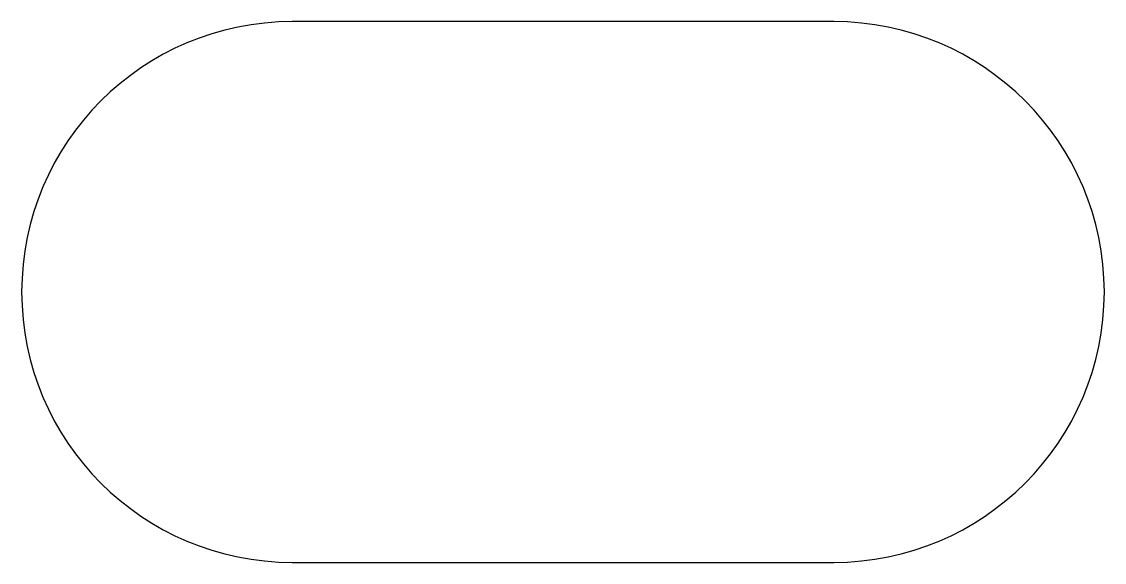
# Model space of a CAD drawing. Header units: millimetres. Extents: x 0 to 100, y 0 to 50.
import ezdxf

# ---------------------------------------------------------------- set-up
doc = ezdxf.new("R2010")
doc.units = ezdxf.units.MM

msp = doc.modelspace()

# ---------------------------------------------------------------- linework, layer by layer
msp.add_lwpolyline([(25, 0), (75, 0, 1), (75, 50), (25, 50, 1), (25, 0, -0.3008)], format="xyb")

doc.saveas('drawing.dxf')
